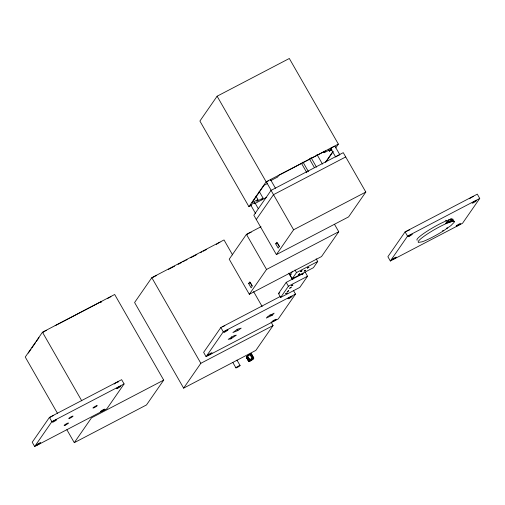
<?xml version="1.0" encoding="UTF-8"?>
<svg xmlns="http://www.w3.org/2000/svg" width="505" height="505" viewBox="0 0 505 505"><rect width="100%" height="100%" fill="white"/><g stroke="black" fill="none" stroke-linecap="round" stroke-linejoin="round"><path stroke-width="0.76" d="M249.205 361.34L250.606 360.608L249.205 361.34L246.68 356.915L247.677 356.296M230.924 338.83L236.34 335.156L234.358 335.535L228.191 339.354L230.924 338.83L231.732 336.658M248.839 361.605L253.062 359.169L248.839 361.605L246.333 357.275L246.68 356.915M66.887 429.761L74.285 442.67L146.488 404.941L163.708 380.107L114.673 294.491L42.464 332.214L25.25 357.054L57.551 413.45M28.331 353.058L31.001 349.201M31.891 347.92L35.457 342.775M36.347 341.487L39.018 337.637M335.705 147.921L338.356 144.102L289.321 58.485L217.112 96.209L199.898 121.048L248.933 206.665L251.017 205.579M100.968 302.476L101.776 301.321L55.165 325.668M49.433 417.395L32.219 442.235L34.668 446.515L106.877 408.791L124.091 383.952L121.642 379.672L49.433 417.395L51.882 421.675L34.668 446.515M232.584 254.905L224.018 239.951L151.809 277.681L134.595 302.52L183.631 388.137L255.839 350.407L273.053 325.567L271.109 322.171M74.285 442.67L91.5 417.831L163.708 380.107M248.933 206.665L266.148 181.825L338.356 144.102M255.997 196.148L257.954 199.563L256.666 201.426L263.036 198.099L259.122 191.262M261.83 199.835L263.036 198.099M271.052 190.391L253.838 215.225L276.393 254.608L348.601 216.885L365.816 192.045L343.261 152.661L271.052 190.391L293.607 229.775L276.393 254.608M256.287 219.511L273.502 194.671L345.71 156.941M261.009 226.732L246.434 234.352L229.219 259.185L249.318 294.289L321.527 256.565L338.741 231.726L334.493 224.302M323.471 151.304L324.254 152.668L325.454 150.932L278.848 175.279L277.649 177.021L271.273 180.348M328.547 149.834L329.329 151.203L330.623 149.341L324.254 152.668M325.479 162.238L333.054 151.311M325.996 161.935L333.06 151.746M275.724 243.846L276.847 242.23L279.297 246.509L278.179 248.125L275.724 243.846L277.428 242.956L279.53 246.623M248.656 283.526L249.773 281.91L252.229 286.19L251.105 287.806L248.656 283.526L250.354 282.636L252.109 285.691M280.553 296.334L220.843 327.53L203.629 352.37L206.078 356.65L278.287 318.92L295.501 294.087L293.399 290.413M183.631 388.137L200.845 363.297L273.053 325.567M206.078 356.65L223.292 331.81L295.501 294.087M249.318 294.289L266.533 269.455L338.741 231.726M316.174 258.8L317.714 261.489L313.416 267.7L292.174 278.798L289.971 274.941L292.553 271.217M305.228 272.201L307.539 276.235L299.793 287.414L280.679 297.401L278.476 293.544L286.221 282.371L303.208 273.489L302.35 274.733M292.174 278.798L296.479 272.586L317.714 261.489M280.679 297.401L288.424 286.221L307.539 276.235M249.906 360.696L247.336 355.899L250.347 353.986L252.803 358.266L252.437 358.784L253.826 358.058L251.376 353.778L249.988 354.504L250.347 353.986M249.552 354.731L249.83 354.333L247.974 355.558L249.028 355.009M251.376 353.778L253.725 358.215L249.685 360.324L252.803 358.266M252.279 358.613L250.43 359.838L252.279 358.613L249.779 354.283M405.092 231.877L387.878 256.717L390.327 260.997L462.536 223.273L479.75 198.433L477.301 194.154L405.092 231.877L407.541 236.163L390.327 260.997M272.132 315.341L274.152 313.163L267.783 316.49L266.312 318.074L272.132 315.341L269.872 314.924M445.58 223.507L446.969 223.242L447.253 222.263L450.416 221.897L450.22 221.209L452.897 221.24L452.209 220.83L454.241 221.304L452.897 221.24L446.969 223.242A20.913 2.841 -29.8 0 0 418.165 241.63L418.285 242.413L422.117 241.813A20.913 2.841 -29.8 0 0 443.661 230.703L450.99 225.546L454.367 222.086L454.241 221.304L452.209 220.83L445.997 222.806M237.798 330.573L241.213 328.13L237.621 329.165L232.925 332.524L237.798 330.573L237.06 329.285M323.907 152.403L324.393 152.15M267.341 183.593L264.039 185.316L252.008 202.669L257.954 199.563M329.329 151.203L331.974 149.821M254.488 203.761L266.703 197.291M168.342 269.449L174.604 266.179M178.082 264.361L181.56 262.543M182.955 261.817L184.344 261.091M185.733 260.365L187.128 259.639M190.606 257.821L196.862 254.545M200.34 252.734L201.735 252.001M203.124 251.275L206.602 249.457M293.607 229.775L365.816 192.045M289.971 274.941L291.334 274.228M278.476 293.544L279.833 292.837M51.882 421.675L124.091 383.952M407.541 236.163L479.75 198.433M247.235 356.044L249.451 354.882M250.903 360.28L250.202 359.055M247.147 357.022L246.339 357.313M247.684 356.397L246.756 357.06L247.261 356.865M446.534 228.115L447.714 227.995M442.475 230.785L443.661 230.703M445.58 220.23L447.967 222.048M449.791 219.536L451.47 220.931M293.026 278.04L293.285 278.943L292.723 277.952M451.659 218.665L453.073 221.139M335.168 146.576L339.815 154.681M330.623 148.205L335.655 156.992M316.988 154.511L322.468 164.081M311.042 157.617L316.521 167.187M309.357 158.797L314.451 167.685M302.987 162.13L308.467 171.7M301.39 163.184L306.87 172.754M270.813 180.14L275.459 188.251M266.653 182.45L271.299 190.562M217.112 96.209L266.148 181.825M295.008 270.017L296.479 272.586M254.76 202.518L258.244 208.603M250.6 204.828L255.631 213.615M288.873 273.161L292.363 279.252M286.221 282.371L288.424 286.221M246.434 234.352L266.533 269.455M253.592 291.593L262.158 306.541M250.076 359.074L250.777 360.299M248.024 356.909L250.126 360.576M247.336 355.899L249.786 360.179M247.242 356.536L249.691 360.816M247.04 356.663L249.489 360.942M246.85 356.789L249.3 361.075M247.456 358.436L248.858 360.886M246.541 357.022L248.99 361.309M246.44 357.123L248.889 361.403M246.364 357.205L248.82 361.485M220.843 327.53L223.292 331.81M236.978 360.115L240.077 365.525A2.392 0.322 -29.8 0 1 236.914 367.602A2.392 0.322 -29.8 0 1 236.996 366.914A2.392 0.322 -29.8 0 1 240.077 365.525M232.818 362.426L235.917 367.836M151.809 277.681L200.845 363.297M42.464 332.214L81.772 400.844M450.63 218.627L451.678 220.704M448.579 219.65L449.286 221.903M453.143 219.946L453.017 219.164L451.672 219.101L445.745 221.095A20.913 2.841 -29.8 0 0 416.934 239.49L417.061 240.273M469.644 198.749A2.487 0.341 -29.8 0 1 469.827 198.547M470.142 198.288A2.487 0.341 -29.8 0 1 473.576 196.413M409.044 230.065A2.487 0.341 -29.8 0 1 409.763 230.027M406.405 231.511A2.487 0.341 -29.8 0 1 408.57 230.274M216.329 244.666A2.487 0.341 -29.8 0 1 216.367 244.546M216.866 244.085A2.487 0.341 -29.8 0 1 217.8 243.454M218.356 243.126A2.487 0.341 -29.8 0 1 218.917 242.817M219.454 242.552A2.487 0.341 -29.8 0 1 219.921 242.343M152.895 277.472A2.487 0.341 -29.8 0 1 156.279 275.692M270.301 179.938A2.487 0.341 -29.8 0 1 270.503 180.291M266.76 182.349A2.487 0.341 -29.8 0 1 268.237 180.967M251.105 205.251A2.487 0.341 -29.8 0 1 251.237 204.651A2.487 0.341 -29.8 0 1 254.16 202.991A2.487 0.341 -29.8 0 1 254.539 203.3M331.394 148.678A2.487 0.341 -29.8 0 1 331.084 148.331A2.487 0.341 -29.8 0 1 333.956 146.62A2.487 0.341 -29.8 0 1 334.764 146.671M336.103 156.796A2.487 0.341 -29.8 0 1 336.532 156.493M337.037 156.165A2.487 0.341 -29.8 0 1 339.537 154.921M114.913 383.497A2.487 0.341 -29.8 0 1 117.318 382.152A2.487 0.341 -29.8 0 1 118.233 382.045M114.168 384.065A2.487 0.341 -29.8 0 1 114.484 383.806M50.33 417.332A2.487 0.341 -29.8 0 1 53.764 415.445M107.521 298.625A2.487 0.341 -29.8 0 1 109.572 297.35M110.109 297.085A2.487 0.341 -29.8 0 1 110.948 296.751M42.944 332.517A2.487 0.341 -29.8 0 1 43.184 332.29M43.55 332.006A2.487 0.341 -29.8 0 1 46.611 330.327M222.661 326.83A2.487 0.341 -29.8 0 1 223.784 326.192M224.321 325.921A2.487 0.341 -29.8 0 1 224.794 325.712M247.772 233.96A2.487 0.341 -29.8 0 1 250.183 232.622A2.487 0.341 -29.8 0 1 251.099 232.508M247.033 234.528A2.487 0.341 -29.8 0 1 247.349 234.269M285.729 293.733L287.231 292.913L285.729 293.733M287.244 291.6L288.746 290.779L287.244 291.6M289.655 288.21L291.151 287.389L289.655 288.21M291.328 285.88L292.831 285.06L291.328 285.88M298.297 274.632L299.793 273.811L298.297 274.632M300.488 271.652L301.99 270.832L300.488 271.652M304.206 271.052L305.702 270.232L304.206 271.052M307.362 268.054L308.864 267.233L307.362 268.054M252.651 359.453L250.991 360.292L252.651 359.453M252.721 358.948L253.491 358.544L252.721 358.948M392.903 259.418A2.487 0.341 -29.8 0 0 396.318 257.234A2.487 0.341 -29.8 0 0 393.256 258.554A2.487 0.341 -29.8 0 0 392.903 259.418M473.254 202.802A2.487 0.341 -29.8 0 0 476.385 200.687A2.487 0.341 -29.8 0 0 473.021 202.265A2.487 0.341 -29.8 0 0 473.254 202.802M409.145 236.302A2.487 0.341 -29.8 0 0 412.244 234.194A2.487 0.341 -29.8 0 0 408.861 235.791A2.487 0.341 -29.8 0 0 409.145 236.302M457.328 225.779A2.487 0.341 -29.8 0 0 460.459 223.658A2.487 0.341 -29.8 0 0 457.101 225.236A2.487 0.341 -29.8 0 0 457.328 225.779M117.596 388.32A2.487 0.341 -29.8 0 0 120.727 386.199A2.487 0.341 -29.8 0 0 117.362 387.777A2.487 0.341 -29.8 0 0 117.596 388.32M69.658 418.336A2.487 0.341 -29.8 0 0 73.048 416.152A2.487 0.341 -29.8 0 0 69.955 417.502A2.487 0.341 -29.8 0 0 69.658 418.336M65.29 425.134A2.487 0.341 -29.8 0 0 68.415 423.013A2.487 0.341 -29.8 0 0 65.057 424.591A2.487 0.341 -29.8 0 0 65.29 425.134M53.486 421.82A2.487 0.341 -29.8 0 0 56.585 419.705A2.487 0.341 -29.8 0 0 53.202 421.309A2.487 0.341 -29.8 0 0 53.486 421.82M37.244 444.937A2.487 0.341 -29.8 0 0 40.659 442.752A2.487 0.341 -29.8 0 0 37.597 444.072A2.487 0.341 -29.8 0 0 37.244 444.937M101.675 411.297A2.487 0.341 -29.8 0 0 104.8 409.176A2.487 0.341 -29.8 0 0 101.442 410.754A2.487 0.341 -29.8 0 0 101.675 411.297M94.107 407.693A2.487 0.341 -29.8 0 0 97.231 405.572A2.487 0.341 -29.8 0 0 93.873 407.15A2.487 0.341 -29.8 0 0 94.107 407.693M224.895 331.949A2.487 0.341 -29.8 0 0 227.995 329.841A2.487 0.341 -29.8 0 0 224.611 331.438A2.487 0.341 -29.8 0 0 224.895 331.949M289.005 298.455A2.487 0.341 -29.8 0 0 292.136 296.334A2.487 0.341 -29.8 0 0 288.772 297.912A2.487 0.341 -29.8 0 0 289.005 298.455M208.653 355.072A2.487 0.341 -29.8 0 0 212.068 352.881A2.487 0.341 -29.8 0 0 209.007 354.201A2.487 0.341 -29.8 0 0 208.653 355.072M273.085 321.426A2.487 0.341 -29.8 0 0 276.21 319.311A2.487 0.341 -29.8 0 0 272.851 320.89A2.487 0.341 -29.8 0 0 273.085 321.426"/></g></svg>
